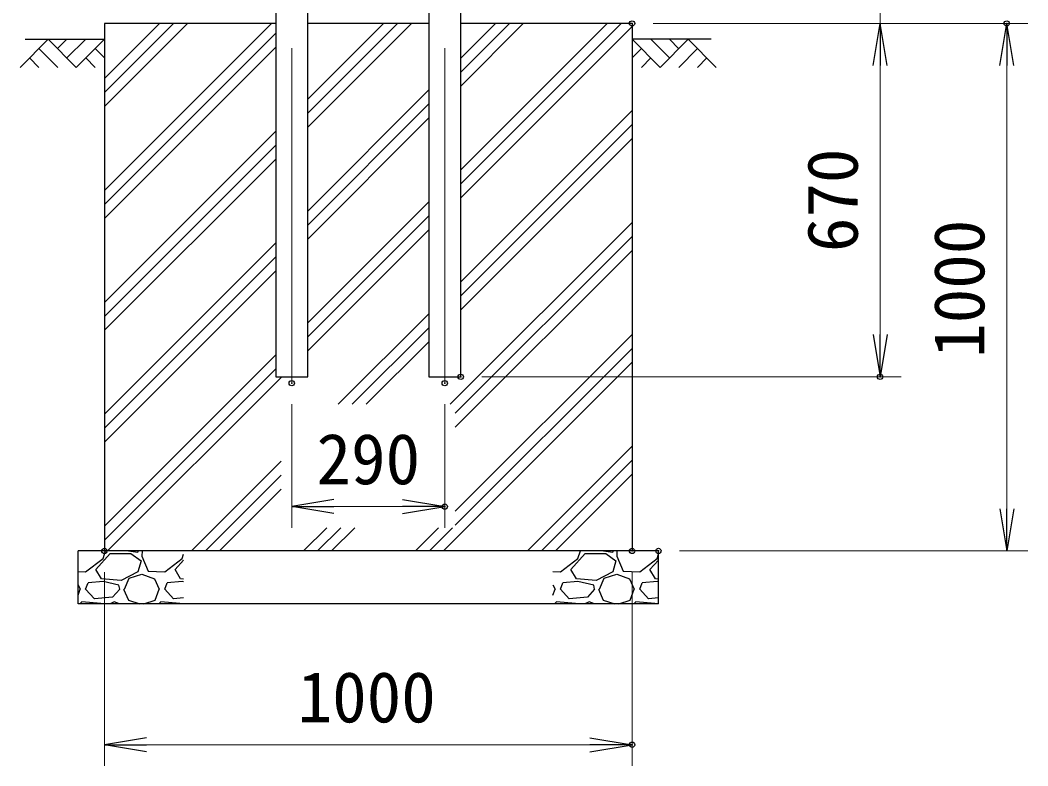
# Model space of a CAD drawing. Units: millimetres, scale not verified. Extents: x -8400 to 8400, y -5940 to 5940.
# Drawn here: x -2404 to -494, y -3824 to -2411 of the extents above; entities that cross this region are included whole.
import ezdxf
from ezdxf.enums import TextEntityAlignment as Align

# ---------------------------------------------------------------- set-up
doc = ezdxf.new("R2010")
doc.units = ezdxf.units.MM
doc.header["$LTSCALE"] = 20
doc.header["$PDMODE"] = 32
doc.header["$PDSIZE"] = 10
doc.linetypes.add('USER1', pattern=[50.8, 31.75, -6.35, 6.35, -6.35])
for name, color, linetype, lineweight in [('0-1_D-BMK', 2, 'USER1', 13), ('0-2_D-STR1', 1, 'Continuous', 25), ('0-4_D-STR-DIM', 7, 'Continuous', 13), ('0-A_D-DCR-HCH', 7, 'Continuous', 13), ('0-B_D-BGD', 7, 'Continuous', 25), ('0-C_D-STR4', 7, 'Continuous', 25)]:
    doc.layers.add(name, color=color, linetype=linetype, lineweight=lineweight)
doc.layers.add('0-5_0', color=7, linetype='Continuous')
doc.layers.add('0-6_Defpoints', color=7, linetype='Continuous')
doc.styles.add('ＭＳ ゴシック', font='')
doc.styles.get('ＭＳ ゴシック').set_extended_font_data('MS Gothic')

# ---------------------------------------------------------------- blocks, each defined once
blk = doc.blocks.new('_Open')
at = {"layer": '0-5_0'}
blk.add_line((-20, 3.333), (0, 0), dxfattribs=at)
blk.add_lwpolyline([(-20, -3.333), (0, 0), (-20, 0)], dxfattribs=at)

msp = doc.modelspace()

# ---------------------------------------------------------------- linework, layer by layer
at = {"layer": '0-1_D-BMK'}
for p, q in [((-1888.87, -3099), (-1888.87, 2598)), ((-1598.87, -3099), (-1598.87, 814))]:
    msp.add_line(p, q, dxfattribs=at)
at = {"layer": '0-2_D-STR1'}
for p, q in [((-1568.62, -3087), (-1568.62, 792)), ((-1919.12, -1819.75), (-1919.12, -3087)), ((-1858.62, -3087), (-1858.62, -2267)), ((-1629.12, -2267), (-1629.12, -3087)), ((-1919.12, -3087), (-1858.62, -3087)), ((-1629.12, -3087), (-1568.62, -3087))]:
    msp.add_line(p, q, dxfattribs=at)
at = {"layer": '0-4_D-STR-DIM'}
for p, q in [((-773.87, -2417), (-773.87, -2217)), ((-1203.87, -2417), (-493.87, -2417)), ((-1203.87, -2417), (-733.87, -2417)), ((-1203.87, -2417), (-733.87, -2417)), ((-773.87, -2497), (-773.87, -3007)), ((-773.87, -2497), (-773.87, -2577)), ((-533.87, -3337), (-533.87, -2497)), ((-1528.62, -3087), (-733.87, -3087)), ((-1888.87, -3139), (-1888.87, -3373)), ((-1598.87, -3139), (-1598.87, -3373)), ((-1808.87, -3333), (-1678.87, -3333)), ((-1153.87, -3417), (-493.87, -3417)), ((-2243.87, -3457), (-2243.87, -3824.44)), ((-1243.87, -3457), (-1243.87, -3824.44)), ((-2163.87, -3784.44), (-1323.87, -3784.44))]:
    msp.add_line(p, q, dxfattribs=at)
at = {"layer": '0-6_Defpoints'}
for p in [(-1243.87, -2417), (-1243.87, -2417), (-533.87, -2417), (-1568.62, -3087), (-773.87, -3087), (-1888.87, -3099), (-1598.87, -3099), (-1598.87, -3333), (-2243.87, -3417), (-1243.87, -3417), (-1193.87, -3417), (-1243.87, -3784.44)]:
    msp.add_point(p, dxfattribs=at)
at = {"layer": '0-A_D-DCR-HCH'}
for p, q in [((-2243.87, -2574.52), (-2086.36, -2417)), ((-2243.87, -2548), (-2112.87, -2417)), ((-2243.87, -2521.48), (-2139.39, -2417)), ((-2243.87, -2733.62), (-1927.26, -2417)), ((-1858.62, -2613.53), (-1662.09, -2417)), ((-1858.62, -2587.01), (-1688.61, -2417)), ((-1858.62, -2560.5), (-1715.12, -2417)), ((-1568.62, -2535.66), (-1449.96, -2417)), ((-1568.62, -2509.15), (-1476.48, -2417)), ((-1568.62, -2721.28), (-1264.34, -2417)), ((-1568.62, -2482.63), (-1502.99, -2417)), ((-1568.62, -2694.76), (-1290.86, -2417)), ((-1568.62, -2747.79), (-1243.87, -2423.04)), ((-2243.87, -2760.13), (-1919.12, -2435.38)), ((-2350.3, -2447), (-2403.51, -2500.21)), ((-2350.3, -2447), (-2297.09, -2500.21)), ((-2332.56, -2464.73), (-2314.82, -2447)), ((-2314.82, -2482.47), (-2279.35, -2447)), ((-2297.09, -2500.21), (-2243.87, -2447)), ((-2243.87, -2786.65), (-1919.12, -2461.9)), ((-1190.66, -2500.21), (-1243.87, -2447)), ((-1172.93, -2482.47), (-1208.4, -2447)), ((-1137.45, -2447), (-1190.66, -2500.21)), ((-1155.1, -2464.83), (-1172.93, -2447)), ((-1137.45, -2447), (-1084.24, -2500.21)), ((-2385.77, -2482.47), (-2367.95, -2500.21)), ((-2368.04, -2464.73), (-2332.4, -2500.21)), ((-2279.35, -2482.47), (-2261.53, -2500.21)), ((-2261.61, -2464.73), (-2243.87, -2482.39)), ((-1226.14, -2464.73), (-1243.87, -2482.39)), ((-1208.4, -2482.47), (-1226.22, -2500.21)), ((-1119.71, -2464.73), (-1155.35, -2500.21)), ((-1101.98, -2482.47), (-1119.79, -2500.21)), ((-1858.62, -2772.63), (-1629.12, -2543.13)), ((-1858.62, -2799.15), (-1629.12, -2569.65)), ((-1858.62, -2825.66), (-1629.12, -2596.16)), ((-1568.62, -2906.89), (-1243.87, -2582.14)), ((-1568.62, -2933.41), (-1243.87, -2608.66)), ((-2243.87, -2945.75), (-1919.12, -2621)), ((-1568.62, -2959.93), (-1243.87, -2635.18)), ((-2243.87, -2972.26), (-1919.12, -2647.51)), ((-2243.87, -2998.78), (-1919.12, -2674.03)), ((-1858.62, -2984.76), (-1629.12, -2755.26)), ((-1858.62, -3011.28), (-1629.12, -2781.78)), ((-1588.6, -3139), (-1243.87, -2794.28)), ((-1858.62, -3037.79), (-1629.12, -2808.29)), ((-1578.87, -3155.79), (-1243.87, -2820.79)), ((-2243.87, -3157.88), (-1919.12, -2833.13)), ((-2243.87, -3184.4), (-1919.12, -2859.65)), ((-1578.87, -3182.31), (-1243.87, -2847.31)), ((-2243.87, -3210.91), (-1919.12, -2886.16)), ((-1800.73, -3139), (-1629.12, -2967.39)), ((-1774.21, -3139), (-1629.12, -2993.91)), ((-1578.87, -3341.41), (-1243.87, -3006.41)), ((-1747.7, -3139), (-1629.12, -3020.43)), ((-1578.87, -3367.92), (-1243.87, -3032.92)), ((-2243.87, -3370.01), (-1919.12, -3045.26)), ((-2243.87, -3396.53), (-1919.12, -3071.78)), ((-1601.43, -3417), (-1243.87, -3059.44)), ((-2237.83, -3417), (-1907.83, -3087)), ((-1442.33, -3417), (-1243.87, -3218.54)), ((-1415.82, -3417), (-1243.87, -3245.06)), ((-2078.73, -3417), (-1908.87, -3247.14)), ((-2052.21, -3417), (-1908.87, -3273.66)), ((-1389.3, -3417), (-1243.87, -3271.57)), ((-2025.7, -3417), (-1908.87, -3300.18)), ((-1866.6, -3417), (-1822.6, -3373)), ((-1840.08, -3417), (-1796.08, -3373)), ((-1813.56, -3417), (-1769.56, -3373)), ((-1654.46, -3417), (-1610.46, -3373)), ((-1627.95, -3417), (-1583.95, -3373))]:
    msp.add_line(p, q, dxfattribs=at)
at = {"layer": '0-B_D-BGD'}
for p, q in [((-2393.87, -2447), (-2243.87, -2447)), ((-1093.87, -2447), (-1243.87, -2447))]:
    msp.add_line(p, q, dxfattribs=at)
at = {"layer": '0-C_D-STR4'}
for p, q in [((-1919.12, -2417), (-2243.87, -2417)), ((-2243.87, -2417), (-2243.87, -3417)), ((-1629.12, -2417), (-1858.62, -2417)), ((-1243.87, -2417), (-1568.62, -2417)), ((-1243.87, -2417), (-1243.87, -3417)), ((-1193.87, -3417), (-2293.87, -3417)), ((-2293.87, -3517), (-2293.87, -3417)), ((-2246.42, -3431.15), (-2241.89, -3417)), ((-2198.34, -3417), (-2180.42, -3419.15)), ((-1293.87, -3417), (-2193.87, -3417)), ((-2180.42, -3419.15), (-2179.22, -3417)), ((-2172.46, -3417), (-2172.92, -3426.65)), ((-1346.42, -3431.15), (-1341.89, -3417)), ((-1298.34, -3417), (-1280.42, -3419.15)), ((-1280.42, -3419.15), (-1279.22, -3417)), ((-1272.46, -3417), (-1272.92, -3426.65)), ((-1193.87, -3517), (-1193.87, -3417)), ((-2279.42, -3456.65), (-2246.42, -3431.15)), ((-2259.92, -3452.15), (-2232.92, -3422.15)), ((-2232.92, -3422.15), (-2193.92, -3422.15)), ((-2193.92, -3422.15), (-2174.42, -3435.65)), ((-2174.42, -3435.65), (-2180.42, -3456.65)), ((-2172.92, -3426.65), (-2160.92, -3455.15)), ((-2129.42, -3456.65), (-2096.42, -3431.15)), ((-2109.92, -3452.15), (-2093.87, -3434.33)), ((-2096.42, -3431.15), (-2093.87, -3423.21)), ((-1379.42, -3456.65), (-1346.42, -3431.15)), ((-1359.92, -3452.15), (-1332.92, -3422.15)), ((-1274.42, -3435.65), (-1280.42, -3456.65)), ((-1272.92, -3426.65), (-1260.92, -3455.15)), ((-1229.42, -3456.65), (-1196.42, -3431.15)), ((-1209.92, -3452.15), (-1193.87, -3434.33)), ((-1196.42, -3431.15), (-1193.87, -3423.21)), ((-2293.87, -3455.96), (-2279.42, -3456.65)), ((-2249.42, -3470.15), (-2259.92, -3452.15)), ((-2160.92, -3455.15), (-2129.42, -3456.65)), ((-2099.42, -3470.15), (-2109.92, -3452.15)), ((-1393.87, -3455.96), (-1379.42, -3456.65)), ((-1349.42, -3470.15), (-1359.92, -3452.15)), ((-1260.92, -3455.15), (-1229.42, -3456.65)), ((-1199.42, -3470.15), (-1209.92, -3452.15)), ((-2246.42, -3474.65), (-2274.92, -3477.65)), ((-2211.92, -3473.15), (-2249.42, -3470.15)), ((-2216.42, -3482.15), (-2246.42, -3474.65)), ((-2180.42, -3456.65), (-2211.92, -3473.15)), ((-2205.92, -3489.65), (-2196.92, -3468.65)), ((-2196.92, -3468.65), (-2172.92, -3461.15)), ((-2172.92, -3461.15), (-2148.92, -3470.15)), ((-2148.92, -3470.15), (-2139.92, -3489.65)), ((-2096.42, -3474.65), (-2124.92, -3477.65)), ((-2093.87, -3470.59), (-2099.42, -3470.15)), ((-2093.87, -3475.28), (-2096.42, -3474.65)), ((-1346.42, -3474.65), (-1374.92, -3477.65)), ((-1311.92, -3473.15), (-1349.42, -3470.15)), ((-1316.42, -3482.15), (-1346.42, -3474.65)), ((-1280.42, -3456.65), (-1311.92, -3473.15)), ((-1305.92, -3489.65), (-1296.92, -3468.65)), ((-1296.92, -3468.65), (-1272.92, -3461.15)), ((-1272.92, -3461.15), (-1248.92, -3470.15)), ((-1248.92, -3470.15), (-1239.92, -3489.65)), ((-1196.42, -3474.65), (-1224.92, -3477.65)), ((-1193.87, -3470.59), (-1199.42, -3470.15)), ((-1193.87, -3475.28), (-1196.42, -3474.65)), ((-2293.87, -3481.07), (-2289.92, -3489.65)), ((-2293.87, -3500.73), (-2289.92, -3489.65)), ((-2279.42, -3489.65), (-2274.92, -3477.65)), ((-2262.92, -3507.65), (-2279.42, -3489.65)), ((-2214.92, -3489.65), (-2228.42, -3504.65)), ((-2214.92, -3489.65), (-2216.42, -3482.15)), ((-2207.42, -3489.65), (-2198.42, -3510.65)), ((-2147.42, -3510.65), (-2139.92, -3489.65)), ((-2129.42, -3489.65), (-2124.92, -3477.65)), ((-2112.92, -3507.65), (-2129.42, -3489.65)), ((-1393.87, -3481.07), (-1389.92, -3489.65)), ((-1393.87, -3500.73), (-1389.92, -3489.65)), ((-1379.42, -3489.65), (-1374.92, -3477.65)), ((-1362.92, -3507.65), (-1379.42, -3489.65)), ((-1314.92, -3489.65), (-1328.42, -3504.65)), ((-1314.92, -3489.65), (-1316.42, -3482.15)), ((-1307.42, -3489.65), (-1298.42, -3510.65)), ((-1247.42, -3510.65), (-1239.92, -3489.65)), ((-1229.42, -3489.65), (-1224.92, -3477.65)), ((-1212.92, -3507.65), (-1229.42, -3489.65)), ((-2286.92, -3513.65), (-2290.58, -3517)), ((-2250.92, -3516.65), (-2286.92, -3513.65)), ((-2228.42, -3504.65), (-2262.92, -3507.65)), ((-2225.42, -3513.65), (-2233.23, -3517)), ((-2215.37, -3517), (-2225.42, -3513.65)), ((-2198.42, -3510.65), (-2176.83, -3517)), ((-2169, -3517), (-2147.42, -3510.65)), ((-2136.92, -3513.65), (-2140.58, -3517)), ((-2100.92, -3516.65), (-2136.92, -3513.65)), ((-2093.87, -3505.99), (-2112.92, -3507.65)), ((-1386.92, -3513.65), (-1390.58, -3517)), ((-1350.92, -3516.65), (-1386.92, -3513.65)), ((-1328.42, -3504.65), (-1362.92, -3507.65)), ((-1325.42, -3513.65), (-1333.23, -3517)), ((-1315.37, -3517), (-1325.42, -3513.65)), ((-1298.42, -3510.65), (-1276.83, -3517)), ((-1269, -3517), (-1247.42, -3510.65)), ((-1236.92, -3513.65), (-1240.58, -3517)), ((-1200.92, -3516.65), (-1236.92, -3513.65)), ((-1193.87, -3505.99), (-1212.92, -3507.65)), ((-1193.87, -3517), (-2293.87, -3517)), ((-2250.7, -3517), (-2250.92, -3516.65)), ((-2100.7, -3517), (-2100.92, -3516.65)), ((-1350.7, -3517), (-1350.92, -3516.65)), ((-1200.7, -3517), (-1200.92, -3516.65))]:
    msp.add_line(p, q, dxfattribs=at)
msp.add_lwpolyline([(-1332.92, -3422.15), (-1293.92, -3422.15), (-1274.42, -3435.65)], dxfattribs=at)

# ---------------------------------------------------------------- block references
at = {"layer": '0-4_D-STR-DIM', "xscale": 4, "yscale": 4}
for p, rotation in [((-773.87, -2417), 90), ((-773.87, -2417), 90), ((-533.87, -2417), 90), ((-773.87, -3087), 270), ((-1888.87, -3333), 180), ((-533.87, -3417), 270), ((-2243.87, -3784.44), 180)]:
    msp.add_blockref('_Open', p, dxfattribs=dict(at, rotation=rotation))
for p in [(-1598.87, -3333), (-1243.87, -3784.44)]:
    msp.add_blockref('_Open', p, dxfattribs=at)

# ---------------------------------------------------------------- texts
at = {"layer": '0-4_D-STR-DIM', "style": 'ＭＳ ゴシック'}
for s, p in [('670', (-787.37, -2850.5)), ('1000', (-547.37, -3050.8))]:
    msp.add_text(s, height=96.19, rotation=90, dxfattribs=at).set_placement(p, align=Align.BOTTOM_LEFT)
for s, p in [('290', (-1841.87, -3319.5)), ('1000', (-1877.67, -3770.94))]:
    msp.add_text(s, height=96.19, dxfattribs=at).set_placement(p, align=Align.BOTTOM_LEFT)

doc.saveas('drawing.dxf')
